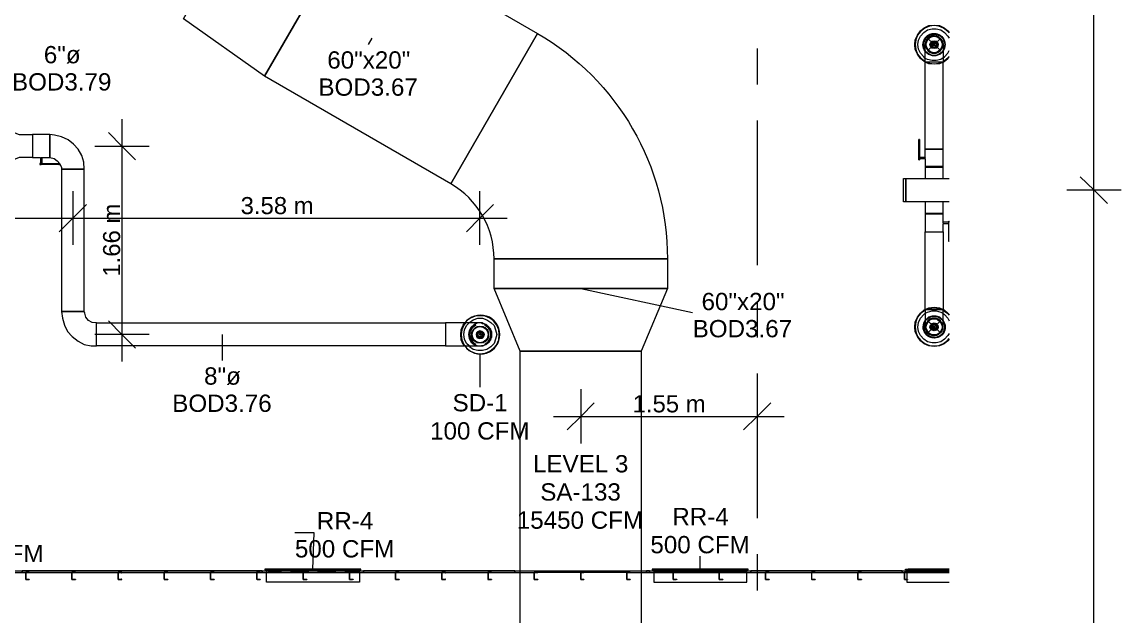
# Model space of a CAD drawing. Header units: metres. Extents: x -2 to 237, y -8 to 52.
# Drawn here: x 51.99 to 61.64, y 33.85 to 39.07 of the extents above; entities that cross this region are included whole.
import ezdxf

# ---------------------------------------------------------------- set-up
doc = ezdxf.new("R2010")
doc.units = ezdxf.units.M
doc.layers.add('HVAC - Ductos', color=5, linetype='Continuous', lineweight=0)
doc.layers.add('PDF_Text', color=7, linetype='Continuous', lineweight=0)
doc.layers.add('PDF_Geometry', color=7, linetype='Continuous', lineweight=0, true_color=0xaaaaaa)
doc.styles.add('PDF Helvetica', font='')
doc.styles.get('PDF Helvetica').set_extended_font_data('Helvetica')

msp = doc.modelspace()

# ---------------------------------------------------------------- linework, layer by layer
at = {"layer": 'HVAC - Ductos', "color": 252, "lineweight": 0, "true_color": 0x939598}
for points in [[(61.4027, 8.9639), (61.4027, 12.5422), (61.4027, 13.8479), (61.4027, 16.8397), (61.4027, 25.3478), (61.4027, 37.5945), (61.4027, 42.4235), (61.4027, 45.3375), (61.4027, 46.2263)], [(61.2833, 37.7091), (61.4027, 37.5945), (61.5214, 37.4754)], [(61.1638, 37.5945), (61.4027, 37.5945), (61.6408, 37.5945)]]:
    msp.add_lwpolyline(points, dxfattribs=at)
at = {"layer": 'HVAC - Ductos', "lineweight": 0}
for points in [[(54.1221, 38.5933), (53.412, 39.0973), (54.0946, 40.2839), (54.8873, 39.9128)], [(54.8873, 39.9128), (56.5183, 38.969), (55.7578, 37.6495), (54.1221, 38.5933)], [(59.9683, 38.8865), (59.982, 38.9003), (60.0004, 38.9049), (60.0187, 38.9003), (60.0324, 38.8865), (60.037, 38.8728), (60.0324, 38.8545), (60.0187, 38.8407), (60.0004, 38.8361), (59.982, 38.8407), (59.9683, 38.8545), (59.9637, 38.8728)], [(59.9728, 38.8865), (59.982, 38.9003), (60.0004, 38.9049), (60.0187, 38.9003), (60.0279, 38.8865), (60.0324, 38.8728), (60.0279, 38.8545), (60.0187, 38.8407), (60.0004, 38.8361), (59.982, 38.8407), (59.9728, 38.8545), (59.9683, 38.8728)], [(59.9774, 38.8865), (59.9912, 38.8957), (60.0096, 38.8957), (60.0233, 38.8865), (60.0279, 38.8728), (60.0233, 38.8545), (60.0096, 38.8453), (59.9912, 38.8453), (59.9774, 38.8545), (59.9728, 38.8728)], [(59.982, 38.8865), (59.9912, 38.8957), (60.0096, 38.8957), (60.0187, 38.8865), (60.0233, 38.8728), (60.0187, 38.8545), (60.0096, 38.8453), (59.9912, 38.8453), (59.982, 38.8545), (59.9774, 38.8728)], [(59.9866, 38.8865), (60.0004, 38.8911), (60.0141, 38.8865), (60.0187, 38.8728), (60.0141, 38.8545), (60.0004, 38.8499), (59.9866, 38.8545), (59.982, 38.8728)], [(59.9958, 38.8774), (59.9958, 38.8728), (59.9958, 38.8774), (60.005, 38.8774), (60.005, 38.8728), (60.005, 38.8774)], [(59.927, 38.8087), (59.9546, 38.7903), (59.982, 38.7766), (60.0187, 38.7766), (60.0462, 38.7903), (60.0737, 38.8087), (60.0508, 38.7857), (60.0187, 38.7766), (59.982, 38.7766), (59.95, 38.7857), (59.927, 38.8087), (59.9225, 38.8132), (59.927, 38.8087), (59.9225, 38.8178)], [(60.0783, 38.8178), (60.0737, 38.8087), (60.0462, 38.7903), (60.0187, 38.7766), (59.982, 38.7766), (59.9546, 38.7903), (59.927, 38.8087), (59.95, 38.7857), (59.982, 38.7766), (60.0187, 38.7766), (60.0508, 38.7857), (60.0737, 38.8087), (60.0783, 38.8132), (60.0737, 38.8087)], [(60.005, 38.8682), (60.005, 38.8728), (60.005, 38.8636), (59.9958, 38.8636), (59.9958, 38.8728), (59.9958, 38.8682)], [(60.0783, 38.8132), (60.092, 38.8361), (60.0966, 38.8728), (60.092, 38.8361)], [(52.0879, 37.8786), (51.9688, 37.8786), (51.845, 37.8282), (51.845, 38.1306), (51.9688, 38.0802), (52.0879, 38.0802), (52.0879, 38.0756), (52.0879, 38.0664), (52.0879, 38.0527), (52.0879, 38.0298), (52.0879, 38.0068), (52.0879, 37.9794), (52.0879, 37.9519), (52.0879, 37.929), (52.0879, 37.906), (52.0879, 37.8923)], [(52.2391, 38.0802), (52.2391, 38.0756), (52.2391, 38.0664), (52.2391, 38.0527), (52.2391, 38.0298), (52.2391, 38.0068), (52.2391, 37.9794), (52.2391, 37.9519), (52.2391, 37.929), (52.2391, 37.906), (52.2391, 37.8923), (52.2391, 37.8786), (52.2757, 37.8694), (52.3032, 37.8511), (52.3262, 37.8236), (52.3399, 37.7915), (52.3399, 37.7778), (52.3445, 37.7778), (52.3536, 37.7778), (52.372, 37.7778), (52.3903, 37.7778), (52.4178, 37.7778), (52.4407, 37.7778), (52.4682, 37.7778), (52.4911, 37.7778), (52.514, 37.7778), (52.5277, 37.7778), (52.5414, 37.7778), (52.5369, 37.8374), (52.5186, 37.8969), (52.4865, 37.9519), (52.4452, 37.9977), (52.3994, 38.0344), (52.3399, 38.0618), (52.2803, 38.0756)], [(59.8675, 38.0298), (59.8675, 38.0344), (59.8675, 38.0389), (59.8675, 38.0344)], [(59.8721, 38.0298), (59.8721, 38.0344), (59.8721, 38.0389), (59.8721, 38.0344)], [(52.5414, 37.7778), (52.5277, 37.7778), (52.514, 37.7778), (52.4911, 37.7778), (52.4682, 37.7778), (52.4407, 37.7778), (52.4178, 37.7778), (52.3903, 37.7778), (52.372, 37.7778), (52.3536, 37.7778), (52.3445, 37.7778), (52.3399, 37.7778), (52.3399, 36.527), (52.3445, 36.527), (52.3536, 36.527), (52.372, 36.527), (52.3903, 36.527), (52.4178, 36.527), (52.4407, 36.527), (52.4682, 36.527), (52.4911, 36.527), (52.514, 36.527), (52.5277, 36.527), (52.5414, 36.527)], [(60.0783, 37.8007), (60.0737, 37.8007), (60.0645, 37.8007), (60.0554, 37.8007), (60.037, 37.8007), (60.0187, 37.8007), (60.0004, 37.8007), (59.982, 37.8007), (59.9637, 37.8007), (59.9454, 37.8007), (59.9362, 37.8007), (59.927, 37.8007), (59.9225, 37.8007), (59.927, 37.8007), (59.9362, 37.8007), (59.9454, 37.8007), (59.9637, 37.8007), (59.982, 37.8007), (60.0004, 37.8007), (60.0187, 37.8007), (60.037, 37.8007), (60.0554, 37.8007), (60.0645, 37.8007), (60.0737, 37.8007)], [(59.9225, 37.8007), (59.927, 37.8007), (59.9362, 37.8007), (59.9454, 37.8007), (59.9637, 37.8007), (59.982, 37.8007), (60.0004, 37.8007), (60.0187, 37.8007), (60.037, 37.8007), (60.0554, 37.8007), (60.0645, 37.8007), (60.0737, 37.8007), (60.0783, 37.8007), (60.0737, 37.8007), (60.0645, 37.8007), (60.0554, 37.8007), (60.037, 37.8007), (60.0187, 37.8007), (60.0004, 37.8007), (59.982, 37.8007), (59.9637, 37.8007), (59.9454, 37.8007), (59.9362, 37.8007), (59.927, 37.8007)], [(59.9225, 37.7961), (59.927, 37.7961), (59.9362, 37.7961), (59.9454, 37.7961), (59.9637, 37.7961), (59.982, 37.7961), (60.0004, 37.7961), (60.0187, 37.7961), (60.037, 37.7961), (60.0554, 37.7961), (60.0645, 37.7961), (60.0737, 37.7961), (60.0783, 37.7961), (60.0737, 37.7961), (60.0645, 37.7961), (60.0554, 37.7961), (60.037, 37.7961), (60.0187, 37.7961), (60.0004, 37.7961), (59.982, 37.7961), (59.9637, 37.7961), (59.9454, 37.7961), (59.9362, 37.7961), (59.927, 37.7961)], [(60.0004, 37.7961), (59.982, 37.7961), (59.9637, 37.7961), (59.9454, 37.7961), (59.9362, 37.7961), (59.927, 37.7961), (59.9225, 37.7961), (59.927, 37.7961), (59.9362, 37.7961), (59.9454, 37.7961), (59.9637, 37.7961), (59.982, 37.7961), (60.0004, 37.7961), (60.0187, 37.7961), (60.037, 37.7961), (60.0554, 37.7961), (60.0645, 37.7961), (60.0737, 37.7961), (60.0783, 37.7961), (60.0737, 37.7961), (60.0645, 37.7961), (60.0554, 37.7961), (60.037, 37.7961), (60.0187, 37.7961)], [(59.753, 37.6953), (59.753, 37.4891), (59.7301, 37.4891), (59.7301, 37.6953)], [(59.9225, 37.3838), (59.927, 37.3838), (59.9225, 37.3838), (59.927, 37.3838), (59.9362, 37.3838), (59.9454, 37.3838), (59.9637, 37.3838), (59.982, 37.3838), (60.0004, 37.3838), (60.0187, 37.3838), (60.037, 37.3838), (60.0554, 37.3838), (60.0645, 37.3838), (60.0737, 37.3838), (60.0783, 37.3838), (60.0783, 37.3884), (60.0783, 37.4891), (60.0737, 37.4891), (60.0645, 37.4891), (60.0554, 37.4891), (60.037, 37.4891), (60.0187, 37.4891), (60.0004, 37.4891), (59.982, 37.4891), (59.9637, 37.4891), (59.9454, 37.4891), (59.9362, 37.4891), (59.927, 37.4891), (59.9225, 37.4891), (59.9225, 37.3884)], [(59.927, 37.3884), (59.9225, 37.3884), (59.927, 37.3884), (59.9362, 37.3884), (59.9454, 37.3884), (59.9637, 37.3884), (59.982, 37.3884), (60.0004, 37.3884), (60.0187, 37.3884), (60.037, 37.3884), (60.0554, 37.3884), (60.0645, 37.3884), (60.0737, 37.3884), (60.0783, 37.3884), (60.0737, 37.3884), (60.0783, 37.3884), (60.0737, 37.3884), (60.0645, 37.3884), (60.0554, 37.3884), (60.037, 37.3884), (60.0187, 37.3884), (60.0004, 37.3884), (59.982, 37.3884), (59.9637, 37.3884), (59.9454, 37.3884), (59.9362, 37.3884), (59.927, 37.3884), (59.9225, 37.3884)], [(56.138, 36.7286), (56.138, 36.9897), (57.6592, 36.9897), (57.6592, 36.7286)], [(59.9225, 36.4445), (59.927, 36.4537), (59.9546, 36.4721), (59.982, 36.4858), (60.0187, 36.4858), (60.0462, 36.4721), (60.0737, 36.4537), (60.0508, 36.4766), (60.0187, 36.4858), (59.982, 36.4858), (59.95, 36.4766), (59.927, 36.4537), (59.9225, 36.4491), (59.927, 36.4537)], [(60.0737, 36.4537), (60.0462, 36.4721), (60.0187, 36.4858), (59.982, 36.4858), (59.9546, 36.4721), (59.927, 36.4537), (59.95, 36.4766), (59.982, 36.4858), (60.0187, 36.4858), (60.0508, 36.4766), (60.0737, 36.4537), (60.0783, 36.4491), (60.0737, 36.4537), (60.0783, 36.4445)], [(55.9777, 36.4124), (55.9685, 36.4078), (55.9411, 36.385), (55.9273, 36.3574), (55.9181, 36.3254), (55.9273, 36.2934), (55.9411, 36.2612), (55.9685, 36.2383), (55.9777, 36.2383), (55.9685, 36.2429), (55.9456, 36.2658), (55.9273, 36.2934), (55.9227, 36.3254), (55.9273, 36.3574), (55.9456, 36.385), (55.9685, 36.4033), (55.9777, 36.4078), (55.9685, 36.4033), (55.9456, 36.385), (55.9273, 36.3574), (55.9227, 36.3254), (55.9273, 36.2934), (55.9456, 36.2658), (55.9685, 36.2429), (55.9777, 36.2383), (55.9685, 36.2383), (55.9411, 36.2612), (55.9273, 36.2934), (55.9181, 36.3254), (55.9273, 36.3574), (55.9411, 36.385), (55.9685, 36.4078)], [(56.1106, 36.3254), (56.106, 36.2934), (56.0877, 36.2612), (56.0648, 36.2383), (56.0556, 36.2383), (56.0648, 36.2429), (56.0877, 36.2658), (56.106, 36.2934), (56.1106, 36.3254), (56.106, 36.3574), (56.0877, 36.385), (56.0648, 36.4033), (56.0556, 36.4078), (56.0648, 36.4033), (56.0877, 36.385), (56.106, 36.3574), (56.1106, 36.3254), (56.106, 36.2934), (56.0877, 36.2658), (56.0648, 36.2429), (56.0556, 36.2383), (56.0648, 36.2383), (56.0877, 36.2612), (56.106, 36.2934), (56.1106, 36.3254), (56.106, 36.3574), (56.0877, 36.385), (56.0648, 36.4078), (56.0556, 36.4124), (56.0648, 36.4078), (56.0877, 36.385), (56.106, 36.3574)], [(59.9225, 36.4491), (59.9088, 36.4262), (59.9042, 36.3896), (59.9088, 36.4262)], [(59.927, 36.3987), (59.9225, 36.3896)], [(60.0645, 36.3666), (60.0508, 36.3392), (60.0279, 36.3254), (60.0004, 36.3208), (59.9728, 36.3254), (59.95, 36.3392), (59.9362, 36.3666), (59.927, 36.3896), (59.9362, 36.417), (59.95, 36.4399), (59.9728, 36.4583), (60.0004, 36.4629), (60.0279, 36.4583), (60.0508, 36.4399), (60.0645, 36.417), (60.0737, 36.3896)], [(60.0324, 36.3758), (60.0187, 36.362), (60.0004, 36.3574), (59.982, 36.362), (59.9683, 36.3758), (59.9637, 36.3896), (59.9683, 36.4078), (59.982, 36.4216), (60.0004, 36.4262), (60.0187, 36.4216), (60.0324, 36.4078), (60.037, 36.3896)], [(60.0279, 36.3758), (60.0187, 36.362), (60.0004, 36.3574), (59.982, 36.362), (59.9728, 36.3758), (59.9683, 36.3896), (59.9728, 36.4078), (59.982, 36.4216), (60.0004, 36.4262), (60.0187, 36.4216), (60.0279, 36.4078), (60.0324, 36.3896)], [(60.0233, 36.3758), (60.0096, 36.3666), (59.9912, 36.3666), (59.9774, 36.3758), (59.9728, 36.3896), (59.9774, 36.4078), (59.9912, 36.417), (60.0096, 36.417), (60.0233, 36.4078), (60.0279, 36.3896)], [(60.0187, 36.3758), (60.0096, 36.3666), (59.9912, 36.3666), (59.982, 36.3758), (59.9774, 36.3896), (59.982, 36.4078), (59.9912, 36.417), (60.0096, 36.417), (60.0187, 36.4078), (60.0233, 36.3896)], [(60.0141, 36.3758), (60.0004, 36.3712), (59.9866, 36.3758), (59.982, 36.3896), (59.9866, 36.4078), (60.0004, 36.4124), (60.0141, 36.4078), (60.0187, 36.3896)], [(59.9958, 36.3941), (59.9958, 36.3896), (59.9958, 36.3987), (60.005, 36.3987), (60.005, 36.3896), (60.005, 36.3941)], [(60.005, 36.385), (60.005, 36.3896), (60.005, 36.385), (59.9958, 36.385), (59.9958, 36.3896), (59.9958, 36.385)], [(55.9869, 36.3392), (55.9823, 36.3254), (55.9869, 36.3438), (55.996, 36.3529), (56.0143, 36.3574), (56.0327, 36.3529), (56.0464, 36.3438), (56.051, 36.3254), (56.0464, 36.3392), (56.0327, 36.3529), (56.0143, 36.3574), (56.0006, 36.3529)], [(56.0464, 36.3071), (56.051, 36.3254), (56.0464, 36.3071), (56.0327, 36.2934), (56.0143, 36.2888), (55.996, 36.2934), (55.9869, 36.3071), (55.9823, 36.3254), (55.9869, 36.3071), (56.0006, 36.2934), (56.0143, 36.2888), (56.0327, 36.2934)], [(55.996, 36.3392), (55.9914, 36.3254), (55.996, 36.3392), (56.0098, 36.3483), (56.0235, 36.3483), (56.0373, 36.3392), (56.0418, 36.3254), (56.0373, 36.3392), (56.0235, 36.3483), (56.0098, 36.3483)], [(56.0373, 36.3116), (56.0418, 36.3254), (56.0373, 36.3071), (56.0235, 36.2979), (56.0098, 36.2979), (55.996, 36.3071), (55.9914, 36.3254), (55.996, 36.3116), (56.0098, 36.3025), (56.0235, 36.3025)], [(56.0006, 36.3392), (56.0143, 36.3438), (56.0281, 36.3392), (56.0373, 36.3254), (56.0281, 36.3116), (56.0143, 36.3025), (56.0006, 36.3116), (55.996, 36.3254)], [(56.0143, 36.33), (56.0098, 36.3254), (56.0143, 36.33), (56.0189, 36.33), (56.0235, 36.3254), (56.0189, 36.3208), (56.0143, 36.3208), (56.0098, 36.3254), (56.0143, 36.3208), (56.0189, 36.3208), (56.0189, 36.3254), (56.0189, 36.33)], [(57.4301, 33.7414), (56.3671, 33.7414), (56.3671, 36.1788), (57.4301, 36.1788)], [(54.2733, 34.2362), (54.1542, 34.2362)], [(54.5116, 34.2362), (54.3512, 34.2362)], [(54.7498, 34.2362), (54.5894, 34.2362)], [(54.9514, 34.2362), (54.8277, 34.2362)], [(57.6729, 34.2362), (57.5492, 34.2362)], [(57.9111, 34.2362), (57.7508, 34.2362)], [(58.1494, 34.2362), (57.9891, 34.2362)], [(58.351, 34.2362), (58.2273, 34.2362)], [(59.9088, 34.2362), (59.7713, 34.2362)], [(59.9912, 34.2362), (60.1332, 34.2362)]]:
    msp.add_lwpolyline(points, close=True, dxfattribs=at)
for points in [[(59.8721, 38.0298), (59.8721, 37.874), (59.8721, 37.8694), (59.8721, 37.8648), (59.8721, 37.8602), (59.8721, 37.8648), (59.8721, 37.8694), (59.8721, 37.874), (59.8721, 37.8694), (59.9225, 37.8694), (59.9225, 37.8007), (59.9225, 37.7961), (59.9225, 37.6953), (59.927, 37.6953), (59.9362, 37.6953), (59.9454, 37.6953), (59.9637, 37.6953), (59.982, 37.6953), (60.0004, 37.6953), (60.0187, 37.6953), (60.037, 37.6953), (60.0554, 37.6953), (60.0645, 37.6953), (60.0737, 37.6953), (60.0783, 37.6953), (60.0783, 37.7961), (60.0783, 37.8007), (60.0783, 37.9519), (60.0737, 37.9519), (60.0645, 37.9519), (60.0554, 37.9519), (60.037, 37.9519), (60.0187, 37.9519), (60.0004, 37.9519), (59.982, 37.9519), (59.9637, 37.9519), (59.9454, 37.9519), (59.9362, 37.9519), (59.927, 37.9519), (59.9225, 37.9519), (59.9225, 38.717), (59.9133, 38.7216), (59.8812, 38.7491), (59.8538, 38.7857), (59.8354, 38.827), (59.8308, 38.8728), (59.8354, 38.914), (59.8538, 38.9552), (59.8812, 38.9919), (59.9133, 39.0194), (59.9546, 39.0377), (60.0004, 39.0423), (60.0462, 39.0377), (60.0874, 39.0194), (60.1195, 38.9919), (60.1333, 38.9782)], [(60.1333, 38.9736), (60.1195, 38.9873), (60.0828, 39.0148), (60.0416, 39.0332), (60.0004, 39.0377), (59.9592, 39.0332), (59.9179, 39.0148), (59.8812, 38.9873), (59.8538, 38.9552), (59.84, 38.914), (59.8354, 38.8728), (59.84, 38.827), (59.8538, 38.7857), (59.8812, 38.7537), (59.9179, 38.7262), (59.9225, 38.7216)], [(59.9225, 38.7491), (59.9088, 38.7629), (59.8812, 38.7949), (59.8629, 38.8315), (59.8584, 38.8728), (59.8629, 38.9094), (59.8812, 38.9461), (59.9088, 38.9782), (59.9408, 39.0011), (59.982, 39.0102), (60.0187, 39.0102), (60.0599, 39.0011), (60.092, 38.9782), (60.1195, 38.9461), (60.1333, 38.9278)], [(55.066, 38.9278), (55.0339, 38.8728)], [(59.9316, 38.8407), (59.9316, 38.8453), (59.927, 38.8728), (59.927, 38.8499), (59.9362, 38.8361), (59.95, 38.8178), (59.9637, 38.8087), (59.982, 38.7995), (60.0004, 38.7949), (60.0187, 38.7995), (60.037, 38.8087), (60.0508, 38.8178), (60.0645, 38.8361), (60.0737, 38.8499), (60.0737, 38.8728), (60.0645, 38.8453), (60.0508, 38.8224), (60.0279, 38.8041), (60.0004, 38.7995), (59.9728, 38.8041), (59.95, 38.8224), (59.9362, 38.8453), (59.927, 38.8728), (59.9362, 38.8957), (59.95, 38.9232), (59.9637, 38.9324), (59.982, 38.9416), (60.0004, 38.9461), (60.0187, 38.9416), (60.037, 38.9324), (60.0508, 38.9232), (60.0645, 38.8957), (60.0737, 38.8728), (60.0737, 38.8911), (60.0645, 38.9094), (60.0508, 38.9232), (60.0279, 38.937), (60.0004, 38.9416), (59.9728, 38.937), (59.95, 38.9232), (59.9362, 38.9094), (59.927, 38.8911), (59.927, 38.8728), (59.9316, 38.8957)], [(59.9316, 38.8957), (59.9316, 38.9003), (59.9316, 38.9049)], [(59.9362, 38.9003), (59.95, 38.9232), (59.9683, 38.937)], [(59.9683, 38.9416), (59.9728, 38.9416)], [(59.9774, 38.9416), (60.0004, 38.9461), (60.0233, 38.9416)], [(60.0279, 38.9416), (60.0324, 38.9416)], [(60.0324, 38.937), (60.0508, 38.9232), (60.0645, 38.9003)], [(60.0691, 38.9049), (60.0691, 38.9003), (60.0737, 38.8957)], [(60.0691, 38.8957), (60.0737, 38.8728), (60.0691, 38.8453)], [(59.927, 38.8636), (59.927, 38.8499), (59.9362, 38.8315), (59.9454, 38.8178), (59.9637, 38.8041), (59.982, 38.7949), (60.0004, 38.7949), (60.0187, 38.7949), (60.037, 38.8041), (60.0554, 38.8178), (60.0645, 38.8315), (60.0737, 38.8499), (60.0737, 38.8636)], [(59.9316, 38.8407), (59.9316, 38.8407)], [(59.9683, 38.8041), (59.95, 38.8178), (59.9362, 38.8407)], [(59.9728, 38.7995), (59.9683, 38.7995)], [(59.9728, 38.7995), (59.9728, 38.7995)], [(60.0233, 38.8041), (60.0004, 38.7949), (59.9774, 38.8041)], [(60.0645, 38.8407), (60.0508, 38.8178), (60.0324, 38.8041), (60.0279, 38.7995)], [(60.0279, 38.7995), (60.0279, 38.7995)], [(60.0737, 38.8453), (60.0691, 38.8407)], [(60.0691, 38.8407), (60.0691, 38.8407)], [(60.0783, 38.8682), (60.0783, 38.8728)], [(60.0783, 38.7537), (60.092, 38.7629), (60.1195, 38.7949), (60.1333, 38.8178)], [(59.8721, 37.8832), (59.9225, 37.8832), (59.9225, 37.9519), (59.927, 37.9519), (59.9362, 37.9519), (59.9454, 37.9519), (59.9637, 37.9519), (59.982, 37.9519), (60.0004, 37.9519), (60.0187, 37.9519), (60.037, 37.9519), (60.0554, 37.9519), (60.0645, 37.9519), (60.0737, 37.9519), (60.0783, 37.9519), (60.0783, 38.717), (60.0874, 38.7216), (60.1195, 38.7491), (60.1333, 38.7628)], [(60.0783, 38.7537), (60.0599, 38.7399), (60.0187, 38.7307), (59.982, 38.7307), (59.9408, 38.7399), (59.9225, 38.7491)], [(59.9225, 38.7216), (59.9592, 38.7079), (60.0004, 38.7033), (60.0416, 38.7079), (60.0783, 38.7216)], [(60.0783, 38.717), (60.0462, 38.7033), (60.0004, 38.6987), (59.9546, 38.7033), (59.9225, 38.717)], [(60.0783, 38.717), (60.0737, 38.717), (60.0645, 38.717), (60.0554, 38.717), (60.037, 38.717), (60.0187, 38.717), (60.0004, 38.717), (59.982, 38.717), (59.9637, 38.717), (59.9454, 38.717), (59.9362, 38.717), (59.927, 38.717), (59.9225, 38.717)], [(60.0783, 38.7216), (60.0828, 38.7262), (60.1195, 38.7537), (60.1333, 38.7674)], [(52.8714, 38.2176), (52.8714, 36.0871)], [(52.1703, 37.8282), (52.1703, 37.8786), (52.2391, 37.8786), (52.2391, 37.8923), (52.2391, 37.906), (52.2391, 37.929), (52.2391, 37.9519), (52.2391, 37.9794), (52.2391, 38.0068), (52.2391, 38.0298), (52.2391, 38.0527), (52.2391, 38.0664), (52.2391, 38.0756), (52.2391, 38.0802), (52.0879, 38.0802), (52.0879, 38.0756), (52.0879, 38.0664), (52.0879, 38.0527), (52.0879, 38.0298), (52.0879, 38.0068), (52.0879, 37.9794), (52.0879, 37.9519), (52.0879, 37.929), (52.0879, 37.906), (52.0879, 37.8923), (52.0879, 37.8786), (52.1566, 37.8786), (52.1566, 37.8282), (52.1612, 37.8282), (52.1566, 37.8282), (52.1521, 37.8282), (52.1566, 37.8282), (52.1612, 37.8282), (52.317, 37.8282), (52.3216, 37.8282), (52.3262, 37.8282), (52.3216, 37.8282), (52.317, 37.8282)], [(52.9904, 37.8602), (52.8714, 37.9794), (52.7522, 38.0985)], [(59.8675, 38.0389), (59.8675, 38.0389)], [(59.8721, 38.0389), (59.8675, 38.0389)], [(59.8675, 37.874), (59.8675, 37.8694), (59.8675, 37.8648), (59.8675, 37.8602), (59.8675, 37.8648), (59.8675, 37.8694), (59.8675, 37.874), (59.8675, 38.0298)], [(59.8721, 38.0389), (59.8721, 38.0389)], [(52.6331, 37.9794), (52.8714, 37.9794), (53.1096, 37.9794)], [(52.1521, 37.8282), (52.1521, 37.8282)], [(52.1521, 37.8282), (52.1521, 37.819)], [(52.1521, 37.819), (52.1521, 37.819)], [(52.317, 37.819), (52.3216, 37.819), (52.3262, 37.819), (52.3216, 37.819), (52.317, 37.819), (52.1612, 37.819), (52.1566, 37.819), (52.1521, 37.819), (52.1566, 37.819), (52.1612, 37.819)], [(52.1566, 37.8786), (52.1566, 37.8786)], [(52.1566, 37.8786), (52.1566, 37.8786)], [(52.1566, 37.8786), (52.1566, 37.8786)], [(52.1566, 37.8786), (52.1566, 37.8786)], [(52.1566, 37.8282), (52.1566, 37.8282)], [(52.1612, 37.8786), (52.1658, 37.8786), (52.1703, 37.8786)], [(52.1703, 37.8786), (52.1703, 37.8786)], [(52.3262, 37.8282), (52.3262, 37.8282)], [(52.3262, 37.819), (52.3262, 37.8282)], [(52.3262, 37.819), (52.3262, 37.819)], [(59.8675, 37.8602), (59.8675, 37.8648), (59.8675, 37.8602)], [(59.8675, 37.8602), (59.8721, 37.8602)], [(59.8721, 37.8694), (59.8721, 37.8694)], [(59.8721, 37.8602), (59.8721, 37.8648), (59.8721, 37.8602)], [(59.9225, 37.8832), (59.9225, 37.8832)], [(59.9225, 37.8832), (59.9225, 37.8786)], [(59.9225, 37.874), (59.9225, 37.874)], [(59.9225, 37.8694), (59.9225, 37.8694)], [(59.9225, 37.8694), (59.9225, 37.8694)], [(59.9225, 37.8694), (59.9225, 37.8694)], [(59.9225, 37.8694), (59.9225, 37.8694)], [(60.1333, 37.4891), (59.753, 37.4891), (59.753, 37.6953), (60.1333, 37.6953)], [(52.4407, 37.5853), (52.4407, 37.3471), (52.4407, 37.1135)], [(56.0143, 37.1135), (56.0143, 37.3471), (56.0143, 37.5853)], [(52.5598, 37.4662), (52.4407, 37.3471), (52.3216, 37.228)], [(56.1335, 37.4662), (56.0143, 37.3471), (55.8953, 37.228)], [(46.9702, 37.3471), (48.6288, 37.3471), (52.4407, 37.3471), (56.2526, 37.3471)], [(60.1287, 37.1409), (60.1287, 37.1455), (60.1287, 37.1501), (60.1287, 37.1547), (60.1287, 37.3059), (60.1287, 37.3104), (60.0783, 37.3104), (60.0783, 37.3838), (60.0737, 37.3838), (60.0783, 37.3838), (60.0737, 37.3838), (60.0645, 37.3838), (60.0554, 37.3838), (60.037, 37.3838), (60.0187, 37.3838), (60.0004, 37.3838), (59.982, 37.3838), (59.9637, 37.3838), (59.9454, 37.3838), (59.9362, 37.3838), (59.927, 37.3838), (59.9225, 37.3838), (59.9225, 37.228), (59.927, 37.228), (59.9362, 37.228), (59.9454, 37.228), (59.9637, 37.228), (59.982, 37.228), (60.0004, 37.228), (60.0187, 37.228), (60.037, 37.228), (60.0554, 37.228), (60.0645, 37.228), (60.0737, 37.228), (60.0783, 37.228), (60.0783, 36.5453), (60.0874, 36.5407), (60.1195, 36.5132), (60.1333, 36.4995)], [(60.1333, 36.2842), (60.1195, 36.2704), (60.0874, 36.2429), (60.0462, 36.2246), (60.0004, 36.22), (59.9546, 36.2246), (59.9133, 36.2429), (59.8812, 36.2704), (59.8538, 36.3071), (59.8354, 36.3483), (59.8308, 36.3896), (59.8354, 36.4354), (59.8538, 36.4766), (59.8812, 36.5132), (59.9133, 36.5407), (59.9225, 36.5453), (59.9225, 37.228), (59.927, 37.228), (59.9362, 37.228), (59.9454, 37.228), (59.9637, 37.228), (59.982, 37.228), (60.0004, 37.228), (60.0187, 37.228), (60.037, 37.228), (60.0554, 37.228), (60.0645, 37.228), (60.0737, 37.228), (60.0783, 37.228), (60.0783, 37.3013), (60.1287, 37.3013)], [(60.0783, 37.3104), (60.0783, 37.3104)], [(60.0783, 37.3104), (60.0783, 37.3104)], [(60.0783, 37.3104), (60.0783, 37.3104)], [(60.0783, 37.3059), (60.0783, 37.3104)], [(60.0783, 37.3013), (60.0783, 37.3013)], [(60.0783, 37.3013), (60.0783, 37.3013)], [(60.1287, 37.3196), (60.1287, 37.3196)], [(60.1287, 37.3196), (60.1287, 37.315), (60.1287, 37.3196), (60.1333, 37.3196)], [(60.1287, 37.3196), (60.1287, 37.3196)], [(60.1287, 37.3059), (60.1287, 37.3104), (60.1287, 37.315), (60.1287, 37.3104)], [(60.1287, 37.315), (60.1287, 37.315)], [(60.1287, 37.315), (60.1287, 37.315)], [(60.1287, 37.3104), (60.1287, 37.3104)], [(60.1287, 37.3104), (60.1287, 37.3104)], [(60.1287, 37.3104), (60.1287, 37.3104)], [(60.1287, 37.3104), (60.1287, 37.3104)], [(60.1287, 37.3059), (60.1287, 37.3059)], [(60.1333, 37.1409), (60.1287, 37.1409), (60.1287, 37.1455), (60.1287, 37.1501), (60.1287, 37.1547)], [(60.1287, 37.1455), (60.1287, 37.1455)], [(60.1287, 37.1455), (60.1287, 37.1455)], [(60.1287, 37.1409), (60.1287, 37.1409)], [(60.1287, 37.1409), (60.1287, 37.1409)], [(56.3671, 36.1788), (56.138, 36.7286)], [(56.138, 36.7286), (57.6592, 36.7286)], [(56.8986, 36.7286), (57.8791, 36.5178)], [(57.6592, 36.7286), (57.4301, 36.1788)], [(59.9225, 36.5453), (59.9546, 36.5591), (60.0004, 36.5637), (60.0462, 36.5591), (60.0783, 36.5453)], [(56.0281, 36.4262), (56.0143, 36.4262), (56.0098, 36.4262), (55.9914, 36.4262), (55.9593, 36.4262), (55.9181, 36.4262), (55.8677, 36.4262), (55.8128, 36.4262), (55.7532, 36.4262), (55.712, 36.4262), (55.712, 36.4216), (55.712, 36.4124), (55.712, 36.3941), (55.712, 36.3758), (55.712, 36.3483), (55.712, 36.3254), (55.712, 36.2979), (55.712, 36.275), (55.712, 36.2521), (55.712, 36.2383), (55.712, 36.2246), (52.6469, 36.2246), (52.6469, 36.2383), (52.6469, 36.2521), (52.6469, 36.275), (52.6469, 36.2979), (52.6469, 36.3254), (52.6469, 36.3483), (52.6469, 36.3758), (52.6469, 36.3941), (52.6469, 36.4124), (52.6469, 36.4216), (52.6469, 36.4262), (52.6102, 36.4308), (52.5781, 36.4491), (52.5552, 36.4766), (52.546, 36.5132), (52.5414, 36.527), (52.5277, 36.527), (52.514, 36.527), (52.4911, 36.527), (52.4682, 36.527), (52.4407, 36.527), (52.4178, 36.527), (52.3903, 36.527), (52.372, 36.527), (52.3536, 36.527), (52.3445, 36.527), (52.3399, 36.527), (52.349, 36.4675), (52.3674, 36.4078), (52.3948, 36.3529), (52.4361, 36.3071), (52.4865, 36.2658), (52.5414, 36.2383), (52.6011, 36.2246), (52.6469, 36.2246), (52.6469, 36.2383), (52.6469, 36.2521), (52.6469, 36.275), (52.6469, 36.2979), (52.6469, 36.3254), (52.6469, 36.3483), (52.6469, 36.3758), (52.6469, 36.3941), (52.6469, 36.4124), (52.6469, 36.4216), (52.6469, 36.4262), (55.712, 36.4262), (55.712, 36.4216), (55.712, 36.4124), (55.712, 36.3941), (55.712, 36.3758), (55.712, 36.3483), (55.712, 36.3254), (55.712, 36.2979), (55.712, 36.275), (55.712, 36.2521), (55.712, 36.2383), (55.712, 36.2246), (55.7715, 36.2246), (55.8311, 36.2246), (55.8861, 36.2246), (55.9319, 36.2246), (55.9731, 36.2246), (55.996, 36.2246), (56.0143, 36.2246), (56.0281, 36.2246)], [(55.8861, 36.2246), (55.8953, 36.2063), (55.9319, 36.1788), (55.9731, 36.1605), (56.0143, 36.1559), (56.0602, 36.1605), (56.1014, 36.1788), (56.1335, 36.2063), (56.161, 36.2383), (56.1793, 36.2796), (56.1838, 36.3254), (56.1793, 36.3666), (56.161, 36.4078), (56.1335, 36.4445), (56.1014, 36.4675), (56.0602, 36.4858), (56.0143, 36.4903), (55.9731, 36.4858), (55.9319, 36.4675), (55.8953, 36.4445), (55.8861, 36.4262)], [(55.9181, 36.4262), (55.9227, 36.4308), (55.9548, 36.4537), (55.996, 36.4675), (56.0373, 36.4675), (56.074, 36.4537), (56.1106, 36.4308), (56.138, 36.4033), (56.1518, 36.3666), (56.161, 36.3254), (56.1518, 36.2842), (56.138, 36.2475), (56.1106, 36.2154), (56.074, 36.1926), (56.0373, 36.1834), (55.996, 36.1834), (55.9548, 36.1926), (55.9227, 36.2154), (55.9181, 36.2246)], [(59.9225, 36.5407), (59.9179, 36.5361), (59.8812, 36.5087), (59.8538, 36.4766), (59.84, 36.4354), (59.8354, 36.3896), (59.84, 36.3483), (59.8538, 36.3071), (59.8812, 36.275), (59.9179, 36.2475), (59.9592, 36.2292), (60.0004, 36.2246), (60.0416, 36.2292), (60.0828, 36.2475), (60.1195, 36.275), (60.1333, 36.2888)], [(60.1333, 36.3345), (60.1195, 36.3162), (60.092, 36.2842), (60.0599, 36.2612), (60.0187, 36.2521), (59.982, 36.2521), (59.9408, 36.2612), (59.9088, 36.2842), (59.8812, 36.3162), (59.8629, 36.3529), (59.8584, 36.3896), (59.8629, 36.4308), (59.8812, 36.4675), (59.9088, 36.4995), (59.9225, 36.5132)], [(60.0783, 36.5407), (60.0416, 36.5545), (60.0004, 36.5591), (59.9592, 36.5545), (59.9225, 36.5407)], [(60.0783, 36.3896), (60.0783, 36.3987), (60.0783, 36.417), (60.0783, 36.4445), (60.0783, 36.4812), (60.0783, 36.527), (60.0783, 36.5453), (60.0737, 36.5453), (60.0645, 36.5453), (60.0554, 36.5453), (60.037, 36.5453), (60.0187, 36.5453), (60.0004, 36.5453), (59.982, 36.5453), (59.9637, 36.5453), (59.9454, 36.5453), (59.9362, 36.5453), (59.927, 36.5453), (59.9225, 36.5453), (59.9225, 36.4995), (59.9225, 36.4629), (59.9225, 36.4262), (59.9225, 36.4033), (59.9225, 36.3941)], [(59.9225, 36.5453), (59.927, 36.5453), (59.9362, 36.5453), (59.9454, 36.5453), (59.9637, 36.5453), (59.982, 36.5453), (60.0004, 36.5453), (60.0187, 36.5453), (60.037, 36.5453), (60.0554, 36.5453), (60.0645, 36.5453), (60.0737, 36.5453), (60.0783, 36.5453)], [(59.9225, 36.5132), (59.9408, 36.5224), (59.982, 36.5316), (60.0187, 36.5316), (60.0599, 36.5224), (60.0783, 36.5087)], [(60.0737, 36.3987), (60.0737, 36.4124), (60.0737, 36.3896), (60.0737, 36.3712), (60.0645, 36.3529), (60.0508, 36.3392), (60.037, 36.33), (60.0187, 36.3208), (60.0004, 36.3162), (59.982, 36.3208), (59.9637, 36.33), (59.95, 36.3392), (59.9362, 36.3529), (59.927, 36.3712), (59.927, 36.3896), (59.927, 36.4124), (59.9362, 36.4262), (59.95, 36.4445), (59.9637, 36.4537), (59.982, 36.4629), (60.0004, 36.4675), (60.0187, 36.4629), (60.037, 36.4537), (60.0508, 36.4445), (60.0645, 36.4262), (60.0737, 36.4124), (60.0645, 36.4308), (60.0554, 36.4445), (60.037, 36.4583), (60.0187, 36.4675), (60.0004, 36.4675), (59.982, 36.4675), (59.9637, 36.4583), (59.9454, 36.4445), (59.9362, 36.4308), (59.927, 36.4124), (59.927, 36.3987)], [(59.9774, 36.4583), (60.0004, 36.4675), (60.0233, 36.4583)], [(60.0783, 36.5407), (60.0828, 36.5361), (60.1195, 36.5087), (60.1333, 36.4949)], [(60.0783, 36.5087), (60.092, 36.4995), (60.1195, 36.4675), (60.1333, 36.4446)], [(52.9904, 36.2063), (52.8714, 36.3254), (52.7522, 36.4445)], [(55.8815, 36.2246), (55.8677, 36.2383), (55.8494, 36.2796), (55.8448, 36.3254), (55.8494, 36.3666), (55.8677, 36.4078), (55.8815, 36.4262)], [(55.8861, 36.4262), (55.8723, 36.4078), (55.854, 36.3666), (55.8494, 36.3254), (55.854, 36.2796), (55.8723, 36.2383), (55.8861, 36.2246)], [(55.9181, 36.2246), (55.8953, 36.2475), (55.8769, 36.2842), (55.8723, 36.3254), (55.8769, 36.3666), (55.8953, 36.4033), (55.9181, 36.4262)], [(56.0143, 36.4262), (55.996, 36.4262), (55.9639, 36.4124), (55.9365, 36.3896), (55.9181, 36.3574), (55.9135, 36.3254), (55.9181, 36.2888), (55.9365, 36.2567), (55.9639, 36.2383), (55.996, 36.2246), (56.0143, 36.2246)], [(55.9777, 36.2567), (55.9639, 36.2704), (55.9502, 36.2842), (55.9411, 36.3025), (55.9411, 36.3254), (55.9411, 36.3438), (55.9502, 36.362), (55.9639, 36.3758), (55.9777, 36.3896), (55.996, 36.3941), (56.0143, 36.3987), (56.0327, 36.3941), (56.051, 36.3896), (56.0694, 36.3758), (56.0785, 36.362), (56.0877, 36.3438), (56.0877, 36.3254), (56.0877, 36.3071), (56.0785, 36.2888), (56.0694, 36.2704), (56.051, 36.2612), (56.0327, 36.2521), (56.0143, 36.2521), (55.996, 36.2521), (55.9777, 36.2612), (55.9639, 36.2704), (55.9502, 36.2888), (55.9456, 36.3071), (55.9411, 36.3254), (55.9456, 36.3483), (55.9456, 36.3529), (55.9456, 36.3574)], [(55.9456, 36.2934), (55.9456, 36.2979), (55.9411, 36.3254), (55.9456, 36.3438), (55.9502, 36.362), (55.9639, 36.3758), (55.9777, 36.3896)], [(55.9869, 36.3896), (55.9639, 36.3758), (55.9502, 36.3529), (55.9639, 36.3758), (55.9869, 36.3896), (56.0143, 36.3941), (56.0418, 36.3896), (56.0648, 36.3758), (56.0831, 36.3529), (56.0694, 36.3758), (56.0464, 36.3896)], [(55.9869, 36.3941), (55.9914, 36.3941), (56.0143, 36.3987), (56.0418, 36.3941), (56.0464, 36.3941)], [(55.9869, 36.3941), (55.9869, 36.3941)], [(56.0189, 36.4262), (56.0143, 36.4262)], [(56.0235, 36.4262), (56.0189, 36.4262)], [(56.074, 36.4078), (56.0648, 36.4124), (56.0418, 36.4216), (56.0327, 36.4262), (56.0235, 36.4262)], [(56.0281, 36.4262), (56.0373, 36.4216)], [(56.0373, 36.4216), (56.0418, 36.4216), (56.0648, 36.4124), (56.0877, 36.3941), (56.0922, 36.3896)], [(56.0418, 36.4216), (56.0418, 36.4216)], [(56.0464, 36.3941), (56.0464, 36.3941)], [(56.0556, 36.2567), (56.0694, 36.2704), (56.0831, 36.2842), (56.0877, 36.3025), (56.0922, 36.3254), (56.0877, 36.3438), (56.0831, 36.362), (56.0694, 36.3758), (56.0556, 36.3896)], [(56.0831, 36.3987), (56.074, 36.4078)], [(56.0831, 36.2521), (56.0922, 36.2567), (56.1106, 36.2888), (56.1151, 36.3254), (56.1106, 36.3574), (56.0922, 36.3896), (56.0831, 36.3987)], [(56.0922, 36.3896), (56.0968, 36.385)], [(56.0968, 36.385), (56.106, 36.3758), (56.106, 36.362)], [(59.9225, 36.3941), (59.9225, 36.3896)], [(59.9316, 36.3666), (59.927, 36.3896), (59.9316, 36.417), (59.9316, 36.4216)], [(59.9316, 36.4216), (59.9316, 36.4216)], [(59.9362, 36.4216), (59.95, 36.4445), (59.9683, 36.4583)], [(59.9683, 36.4629), (59.9728, 36.4629)], [(59.9728, 36.4629), (59.9728, 36.4629)], [(60.0279, 36.4629), (60.0324, 36.4583), (60.0508, 36.4445), (60.0645, 36.4216)], [(60.0279, 36.4629), (60.0279, 36.4629)], [(60.0691, 36.4216), (60.0737, 36.417)], [(60.0691, 36.4216), (60.0691, 36.4216)], [(60.0691, 36.417), (60.0737, 36.3896), (60.0691, 36.3666)], [(53.1096, 36.3254), (52.8714, 36.3254), (52.6331, 36.3254)], [(53.7511, 36.3254), (53.7511, 36.0963)], [(56.0831, 36.2979), (56.0877, 36.3254), (56.0831, 36.3483), (56.0877, 36.3254), (56.0831, 36.2979), (56.0648, 36.275), (56.0418, 36.2567), (56.0143, 36.2521), (55.9869, 36.2567), (55.9639, 36.275), (55.9502, 36.2979), (55.9456, 36.3254), (55.9502, 36.3483)], [(55.9456, 36.2934), (55.9456, 36.2934)], [(55.9869, 36.2567), (55.9639, 36.2704), (55.9502, 36.2934)], [(56.0877, 36.2979), (56.0877, 36.2934), (56.0831, 36.2934), (56.0694, 36.2704), (56.0464, 36.2567), (56.0464, 36.2521), (56.0418, 36.2521)], [(56.0831, 36.3529), (56.0877, 36.3529), (56.0877, 36.3483)], [(56.106, 36.2842), (56.106, 36.275), (56.0968, 36.2658)], [(56.1106, 36.362), (56.1106, 36.3574)], [(56.1106, 36.3574), (56.1151, 36.3483), (56.1151, 36.3254), (56.1151, 36.2979), (56.1106, 36.2934)], [(56.1106, 36.2934), (56.1106, 36.2842)], [(59.9316, 36.3574), (59.9316, 36.362), (59.9316, 36.3666)], [(59.9683, 36.3254), (59.95, 36.3392), (59.9362, 36.362)], [(59.9728, 36.3208), (59.9683, 36.3208)], [(60.0233, 36.3208), (60.0004, 36.3162), (59.9774, 36.3208)], [(60.0324, 36.3208), (60.0279, 36.3208)], [(60.0645, 36.362), (60.0508, 36.3392), (60.0324, 36.3254)], [(60.0737, 36.3666), (60.0691, 36.362), (60.0691, 36.3574)], [(55.9914, 36.2521), (55.9869, 36.2521), (55.9823, 36.2567)], [(56.0418, 36.2567), (56.0143, 36.2521), (55.9914, 36.2567)], [(56.0143, 36.2246), (56.0189, 36.2246)], [(56.0189, 36.2246), (56.0235, 36.2246)], [(56.0235, 36.2246), (56.0327, 36.2246), (56.0418, 36.2246)], [(56.0373, 36.2246), (56.0281, 36.2246)], [(56.0922, 36.2567), (56.0877, 36.2521), (56.0648, 36.2383), (56.0418, 36.2246), (56.0373, 36.2246)], [(56.0418, 36.2292), (56.0648, 36.2383), (56.074, 36.2429)], [(56.0418, 36.2246), (56.0418, 36.2292)], [(56.074, 36.2429), (56.0831, 36.2521)], [(56.0968, 36.2658), (56.0922, 36.2567)], [(57.4301, 36.1788), (56.3671, 36.1788)], [(56.0143, 36.1513), (56.0143, 35.8626)], [(56.8986, 35.8443), (56.8986, 35.6061), (56.8986, 35.3679)], [(58.4472, 35.8443), (58.4472, 35.6061), (58.4472, 35.3679)], [(57.0177, 35.7252), (56.8986, 35.6061), (56.7795, 35.4869)], [(58.5663, 35.7252), (58.4472, 35.6061), (58.328, 35.4869)], [(56.6604, 35.6061), (58.6855, 35.6061)], [(54.5482, 34.2637), (54.5574, 34.5844), (54.3879, 34.5844)], [(57.9478, 34.2637), (57.9478, 34.3782)], [(54.1313, 34.2591), (54.1405, 34.2591), (54.1405, 34.2362), (54.956, 34.2362), (54.956, 34.1492), (54.1405, 34.1492), (54.1405, 34.2362), (54.956, 34.2362), (54.956, 34.2591), (54.9698, 34.2591), (54.9698, 34.2637), (54.1267, 34.2637), (54.1267, 34.2591), (54.9698, 34.2591)], [(54.9468, 34.2637), (54.1542, 34.2637)], [(57.5263, 34.2591), (58.3693, 34.2591), (58.3693, 34.2637), (57.5263, 34.2637), (57.5263, 34.2591), (57.5401, 34.2591), (57.5401, 34.2362), (58.3556, 34.2362), (57.5401, 34.2362), (57.5401, 34.1492), (58.3556, 34.1492), (58.3556, 34.2362), (58.3556, 34.2591), (58.3647, 34.2591)], [(58.3464, 34.2637), (57.5492, 34.2637)], [(60.1333, 34.2591), (59.7484, 34.2591), (59.7484, 34.2637), (60.1333, 34.2637)], [(59.7484, 34.2591), (59.7621, 34.2591), (59.7621, 34.2362), (60.1333, 34.2362), (59.7621, 34.2362), (59.7621, 34.1492), (60.1333, 34.1492)], [(60.1333, 34.2637), (59.7713, 34.2637)], [(54.9514, 34.2362), (54.9514, 34.2362)], [(58.351, 34.2362), (58.351, 34.2362)]]:
    msp.add_lwpolyline(points, dxfattribs=at)
for points in [[(57.6592, 36.9897), (56.138, 36.9897, 0.266128), (55.7578, 37.6495), (56.5183, 38.969, -0.268355)], [(60.0966, 38.8728, 1.307231), (59.9225, 38.8178), (59.9133, 38.8407), (59.9088, 38.8728, -1.325663), (60.0783, 38.8178), (60.0874, 38.8407), (60.0966, 38.8728, 0.970684), (59.9042, 38.8728), (59.9088, 38.8361), (59.9225, 38.8132, -1.386742)], [(59.9225, 36.4445), (59.9133, 36.4216), (59.9088, 36.3896, 1.326323), (60.0783, 36.4445), (60.0874, 36.4216), (60.0966, 36.3896), (60.092, 36.4262), (60.0783, 36.4491, -1.38673), (59.9042, 36.3896, 0.970667), (60.0966, 36.3896, -1.307871)], [(59.9225, 36.3896, 1.02933), (60.0737, 36.3987, -1.065578)]]:
    msp.add_lwpolyline(points, format="xyb", close=True, dxfattribs=at)
for points in [[(60.0783, 38.8682), (60.0783, 38.859), (60.0783, 38.8361), (60.0783, 38.7995), (60.0783, 38.7629), (60.0783, 38.717), (60.0737, 38.717), (60.0645, 38.717), (60.0554, 38.717), (60.037, 38.717), (60.0187, 38.717), (60.0004, 38.717), (59.982, 38.717), (59.9637, 38.717), (59.9454, 38.717), (59.9362, 38.717), (59.927, 38.717), (59.9225, 38.717), (59.9225, 38.7353), (59.9225, 38.7811), (59.9225, 38.8178), (59.9225, 38.8453), (59.9225, 38.8636), (59.9225, 38.8728), (59.927, 38.8636, -1.065247), (60.0783, 38.8728), (60.0737, 38.8636, 1.065599), (59.9225, 38.8728)], [(55.8815, 36.2246, 0.739701), (56.1884, 36.3254, 0.721189), (55.8815, 36.4262)]]:
    msp.add_lwpolyline(points, format="xyb", dxfattribs=at)
at = {"layer": 'PDF_Geometry', "color": 8, "lineweight": 0, "true_color": 0x808080}
for points in [[(60.0599, 38.914), (60.0233, 38.9416), (59.9774, 38.9416), (59.9408, 38.914), (59.9225, 38.8728), (59.9408, 38.827), (59.9774, 38.7995), (60.0233, 38.7995), (60.0599, 38.827), (60.0783, 38.8728)], [(60.0599, 36.4354), (60.0233, 36.4629), (59.9774, 36.4629), (59.9408, 36.4354), (59.9225, 36.3896), (59.9408, 36.3483), (59.9774, 36.3208), (60.0233, 36.3208), (60.0599, 36.3483), (60.0783, 36.3896)]]:
    msp.add_lwpolyline(points, close=True, dxfattribs=at)
for points in [[(59.9454, 38.9232), (60.0554, 38.8178)], [(60.0554, 38.9232), (59.9454, 38.8178)], [(59.9454, 36.4445), (60.0554, 36.3392)], [(60.0554, 36.4445), (59.9454, 36.3392)]]:
    msp.add_lwpolyline(points, dxfattribs=at)
at = {"layer": 'PDF_Geometry', "lineweight": 0}
for points in [[(58.4472, 38.8361), (58.4472, 38.52)], [(58.4472, 38.2039), (58.4472, 36.9348)], [(58.4472, 36.6186), (58.4472, 36.2979)], [(58.4472, 35.9818), (58.4472, 34.7126)], [(58.4472, 34.3965), (58.4472, 34.0758)], [(48.1064, 34.2499), (48.9953, 34.2499), (51.1074, 34.2499), (51.1074, 34.2362), (51.9962, 34.2362), (51.9962, 34.2499)], [(51.1074, 34.2499), (51.9962, 34.2499), (54.1038, 34.2499), (54.1038, 34.2362), (54.9926, 34.2362), (54.9926, 34.2499)], [(54.0855, 34.2362), (54.1038, 34.2362), (54.1038, 34.2499), (51.9962, 34.2499), (51.9962, 34.2362), (52.0283, 34.2362)], [(54.1038, 34.2499), (54.9926, 34.2499), (56.3213, 34.2499), (56.3213, 34.2362), (56.4909, 34.2362)], [(56.1151, 34.2362), (56.3213, 34.2362), (56.3213, 34.2499), (54.9926, 34.2499), (54.9926, 34.2362), (55.2767, 34.2362)], [(56.3213, 34.2499), (57.4759, 34.2499), (57.5034, 34.2499), (57.5034, 34.2362), (58.3922, 34.2362), (58.3922, 34.2499)], [(57.3338, 34.2362), (57.4759, 34.2362), (57.4759, 34.2499)], [(57.5034, 34.2499), (58.3922, 34.2499), (59.7209, 34.2499), (60.1332, 34.2499)], [(59.3636, 34.2362), (59.7209, 34.2362), (59.7209, 34.2499), (58.3922, 34.2499), (58.3922, 34.2362), (58.5205, 34.2362)], [(59.7209, 34.2499), (59.7209, 34.2362), (60.1332, 34.2362)], [(52.0559, 34.2362), (52.4361, 34.2362)], [(52.4636, 34.2362), (52.8393, 34.2362)], [(52.8668, 34.2362), (53.2471, 34.2362)], [(53.2745, 34.2362), (53.6502, 34.2362)], [(53.6823, 34.2362), (54.058, 34.2362)], [(54.4612, 34.2362), (54.4612, 34.2362)], [(54.4612, 34.2362), (54.4612, 34.2362)], [(54.4932, 34.2362), (54.4932, 34.2316), (54.4932, 34.2362), (54.4612, 34.2362)], [(54.4932, 34.2316), (54.4932, 34.2316)], [(54.4932, 34.1766), (54.4932, 34.1766)], [(54.8689, 34.2362), (54.8689, 34.2362)], [(54.8689, 34.2362), (54.8689, 34.2362)], [(54.901, 34.2362), (54.901, 34.2316), (54.8964, 34.2316), (54.8964, 34.2362), (54.8689, 34.2362)], [(55.3042, 34.2362), (55.6799, 34.2362)], [(55.712, 34.2362), (56.0877, 34.2362)], [(56.4909, 34.2362), (56.4909, 34.2362)], [(56.4909, 34.2362), (56.4909, 34.2362)], [(56.8986, 34.2362), (56.5229, 34.2362)], [(56.5229, 34.2316), (56.5229, 34.2316)], [(56.5229, 34.1766), (56.5229, 34.1766)], [(56.8986, 34.2362), (56.8986, 34.2362)], [(56.8986, 34.2362), (56.8986, 34.2362)], [(57.3064, 34.2362), (56.9261, 34.2362)], [(56.9261, 34.2316), (56.9261, 34.2316)], [(56.9261, 34.1766), (56.9261, 34.1766)], [(57.3338, 34.2316), (57.3338, 34.2316)], [(57.3338, 34.1766), (57.3338, 34.1766)], [(57.7096, 34.2362), (57.7096, 34.2362)], [(57.7096, 34.2362), (57.7096, 34.2362)], [(57.7416, 34.2362), (57.7416, 34.2316), (57.737, 34.2316), (57.737, 34.2362), (57.7096, 34.2362)], [(58.1127, 34.2362), (58.1127, 34.2362)], [(58.1448, 34.2362), (58.1448, 34.2316), (58.1448, 34.2362), (58.1173, 34.2362), (58.1127, 34.2362)], [(58.1448, 34.2316), (58.1448, 34.2316)], [(58.1448, 34.1766), (58.1448, 34.1766)], [(58.5526, 34.2362), (58.9283, 34.2362)], [(58.9558, 34.2362), (59.3314, 34.2362)], [(59.7392, 34.2362), (59.7392, 34.2362)], [(59.7392, 34.2362), (59.7392, 34.2362)], [(59.7667, 34.2362), (59.7667, 34.2316), (59.7667, 34.2362), (59.7392, 34.2362)], [(59.7667, 34.2316), (59.7667, 34.2316)], [(59.7667, 34.1766), (59.7667, 34.1766)]]:
    msp.add_lwpolyline(points, dxfattribs=at)
for points in [[(57.5034, 34.2499), (57.4759, 34.2499), (57.4759, 34.2362), (57.5034, 34.2362)], [(52.0559, 34.2362), (52.0283, 34.2362), (52.0283, 34.1766), (52.0283, 34.172), (52.0559, 34.172), (52.0559, 34.1766), (52.0559, 34.172), (52.0283, 34.172), (52.0283, 34.1766), (52.0283, 34.2362), (52.0559, 34.2362), (52.0559, 34.2316)], [(52.4636, 34.2362), (52.4361, 34.2362), (52.4315, 34.2362), (52.4315, 34.1766), (52.4315, 34.172), (52.4361, 34.172), (52.4636, 34.172), (52.4636, 34.1766), (52.4636, 34.172), (52.4361, 34.172), (52.4315, 34.172), (52.4315, 34.1766), (52.4315, 34.2362), (52.4361, 34.2362), (52.4636, 34.2362), (52.4636, 34.2316)], [(52.8714, 34.2362), (52.8393, 34.2362), (52.8393, 34.1766), (52.8393, 34.172), (52.8714, 34.172), (52.8714, 34.1766), (52.8668, 34.1766), (52.8668, 34.172), (52.8393, 34.172), (52.8393, 34.1766), (52.8393, 34.2362), (52.8668, 34.2362), (52.8668, 34.2316), (52.8714, 34.2316)], [(53.2745, 34.2362), (53.2471, 34.2362), (53.2425, 34.2362), (53.2425, 34.1766), (53.2425, 34.172), (53.2471, 34.172), (53.2745, 34.172), (53.2745, 34.1766), (53.2745, 34.172), (53.2471, 34.172), (53.2425, 34.1766), (53.2425, 34.2362), (53.2471, 34.2362), (53.2745, 34.2362), (53.2745, 34.2316)], [(53.6823, 34.2362), (53.6502, 34.2362), (53.6502, 34.1766), (53.6502, 34.172), (53.6823, 34.172), (53.6823, 34.1766), (53.6823, 34.172), (53.6502, 34.172), (53.6502, 34.1766), (53.6502, 34.2362), (53.6823, 34.2362), (53.6823, 34.2316)], [(54.0855, 34.2362), (54.058, 34.2362), (54.0534, 34.2362), (54.0534, 34.1766), (54.058, 34.172), (54.0855, 34.172), (54.0855, 34.1766), (54.0855, 34.172), (54.058, 34.172), (54.058, 34.1766), (54.058, 34.2362), (54.0855, 34.2362), (54.0855, 34.2316)], [(54.4612, 34.1766), (54.4612, 34.172), (54.4932, 34.172), (54.4932, 34.1766), (54.4932, 34.172), (54.4612, 34.172), (54.4612, 34.1766), (54.4612, 34.2362)], [(54.8689, 34.1766), (54.8689, 34.172), (54.8964, 34.172), (54.8964, 34.1766), (54.901, 34.1766), (54.901, 34.172), (54.8689, 34.172), (54.8689, 34.1766), (54.8689, 34.2362)], [(55.3042, 34.2362), (55.2767, 34.2362), (55.2721, 34.2362), (55.2721, 34.1766), (55.2721, 34.172), (55.2767, 34.172), (55.3042, 34.172), (55.3042, 34.1766), (55.3042, 34.172), (55.2767, 34.172), (55.2721, 34.172), (55.2721, 34.1766), (55.2721, 34.2362), (55.2767, 34.2362), (55.3042, 34.2362), (55.3042, 34.2316)], [(55.712, 34.2362), (55.6799, 34.2362), (55.6799, 34.1766), (55.6799, 34.172), (55.712, 34.172), (55.712, 34.1766), (55.7074, 34.1766), (55.7074, 34.172), (55.6799, 34.172), (55.6799, 34.1766), (55.6799, 34.2362), (55.7074, 34.2362), (55.7074, 34.2316), (55.712, 34.2316)], [(56.1151, 34.2362), (56.0877, 34.2362), (56.0831, 34.2362), (56.0831, 34.1766), (56.0831, 34.172), (56.0877, 34.172), (56.1151, 34.172), (56.1151, 34.1766), (56.1151, 34.172), (56.0877, 34.172), (56.0877, 34.1766), (56.0877, 34.2362), (56.1151, 34.2362), (56.1151, 34.2316)], [(56.4909, 34.2362), (56.4909, 34.1766), (56.4909, 34.172), (56.5229, 34.172), (56.5229, 34.1766), (56.5229, 34.172), (56.4909, 34.172), (56.4909, 34.1766), (56.4909, 34.2362), (56.5229, 34.2362)], [(56.5229, 34.2316), (56.5229, 34.2362)], [(56.8986, 34.2362), (56.8986, 34.1766), (56.8986, 34.172), (56.9261, 34.172), (56.9261, 34.1766), (56.9261, 34.172), (56.8986, 34.172), (56.8986, 34.1766), (56.8986, 34.2362), (56.9261, 34.2362)], [(56.9261, 34.2316), (56.9261, 34.2362)], [(57.3064, 34.2362), (57.3018, 34.2362), (57.3018, 34.1766), (57.3018, 34.172), (57.3064, 34.172), (57.3338, 34.172), (57.3338, 34.1766), (57.3338, 34.172), (57.3064, 34.172), (57.3018, 34.172), (57.3018, 34.1766), (57.3018, 34.2362), (57.3064, 34.2362), (57.3338, 34.2362)], [(57.3338, 34.2316), (57.3338, 34.2362)], [(57.7096, 34.1766), (57.7096, 34.172), (57.737, 34.172), (57.737, 34.1766), (57.7416, 34.1766), (57.7416, 34.172), (57.7096, 34.172), (57.7096, 34.1766), (57.7096, 34.2362)], [(58.1127, 34.1766), (58.1127, 34.172), (58.1173, 34.172), (58.1448, 34.172), (58.1448, 34.1766), (58.1448, 34.172), (58.1173, 34.172), (58.1127, 34.172), (58.1127, 34.1766), (58.1127, 34.2362)], [(58.5526, 34.2362), (58.5205, 34.2362), (58.5205, 34.1766), (58.5205, 34.172), (58.5526, 34.172), (58.5526, 34.1766), (58.5526, 34.172), (58.5205, 34.172), (58.5205, 34.1766), (58.5205, 34.2362), (58.5526, 34.2362), (58.5526, 34.2316)], [(58.9558, 34.2362), (58.9283, 34.2362), (58.9237, 34.2362), (58.9237, 34.1766), (58.9283, 34.172), (58.9558, 34.172), (58.9558, 34.1766), (58.9558, 34.172), (58.9283, 34.172), (58.9283, 34.1766), (58.9283, 34.2362), (58.9558, 34.2362), (58.9558, 34.2316)], [(59.3636, 34.2362), (59.3314, 34.2362), (59.3314, 34.1766), (59.3314, 34.172), (59.3636, 34.172), (59.3636, 34.1766), (59.3636, 34.172), (59.3314, 34.172), (59.3314, 34.1766), (59.3314, 34.2362), (59.3636, 34.2362), (59.3636, 34.2316)], [(59.7392, 34.1766), (59.7392, 34.172), (59.7667, 34.172), (59.7667, 34.1766), (59.7667, 34.172), (59.7392, 34.172), (59.7392, 34.1766), (59.7392, 34.2362)]]:
    msp.add_lwpolyline(points, close=True, dxfattribs=at)
at = {"layer": 'PDF_Geometry', "color": 254, "lineweight": 0, "true_color": 0xd2d2d2}
for points in [[(52.0283, 34.227), (52.0283, 34.227)], [(52.0375, 34.2362), (52.0375, 34.2362)], [(52.8576, 34.172), (52.8576, 34.172)], [(58.5205, 34.1858), (58.5205, 34.1858)], [(58.9237, 34.2087), (58.9283, 34.2087)], [(58.9512, 34.2362), (58.9512, 34.2362)]]:
    msp.add_lwpolyline(points, dxfattribs=at)

# ---------------------------------------------------------------- texts
at = {"layer": 'PDF_Text', "lineweight": 0, "attachment_point": 4, "style": 'PDF Helvetica'}
for s, insert, char_height in [('6"ø', (52.1859, 38.7809), 0.1519), ('60"x20"', (54.6738, 38.7351), 0.1519), ('BOD3.79', (51.9064, 38.5427), 0.1519), ('BOD3.67', (54.5959, 38.4969), 0.1519), ('3.58 m', (53.9133, 37.4561), 0.15002), ('60"x20"', (57.9589, 36.6137), 0.1519), ('BOD3.67', (57.881, 36.3755), 0.1519), ('8"ø', (53.5925, 35.9585), 0.1519), ('BOD3.76', (53.313, 35.7203), 0.1519), ('SD-1', (55.7734, 35.7249), 0.1519), ('1.55 m', (57.3541, 35.715), 0.15002), ('100 CFM', (55.5764, 35.4775), 0.1519), ('LEVEL 3', (56.479, 35.1888), 0.1519), ('SA-133', (56.5432, 34.9414), 0.1519), ('RR-4', (54.5822, 34.6894), 0.1519), ('15450 CFM', (56.337, 34.694), 0.1519), ('RR-4', (57.7024, 34.7261), 0.1519), ('500 CFM', (57.5099, 34.4786), 0.1519), ('500 CFM', (51.3108, 34.4007), 0.1519), ('500 CFM', (54.3897, 34.442), 0.1519)]:
    msp.add_mtext(s, dxfattribs=dict(at, insert=insert, char_height=char_height))
at = {"layer": 'PDF_Text', "lineweight": 0, "insert": (52.7818, 36.8333), "char_height": 0.15002, "attachment_point": 4, "rotation": 90, "style": 'PDF Helvetica'}
msp.add_mtext('1.66 m', dxfattribs=at)

doc.saveas('drawing.dxf')
